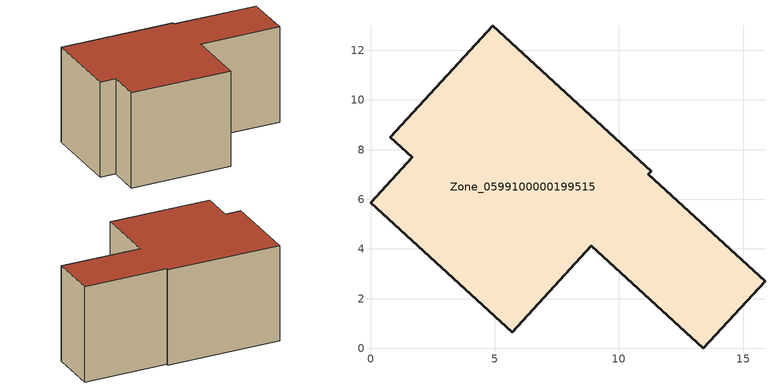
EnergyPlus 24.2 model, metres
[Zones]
Zone_0599100000199515
 floor ground (C_G): 0.79,8.5 4.92,12.99 11.3,7.13 11.19,7.01 15.88,2.71 13.39,0 8.89,4.13 5.7,0.65 0,5.87 1.68,7.69 z0
 wall outside (C_F): 4.92,12.99 0.79,8.5 1.68,7.69 0,5.87 5.7,0.65 8.89,4.13 13.39,0 15.88,2.71 11.19,7.01 11.3,7.13 4.92,12.99 z0:7.37
 roof outside (C_R): 15.88,2.71 11.19,7.01 11.3,7.13 4.92,12.99 0.79,8.5 1.68,7.69 0,5.87 5.7,0.65 8.89,4.13 13.39,0 z7.37
[BUILDING]
Pand.0599100000199515: North Axis=0; Terrain=City; Loads Convergence Tolerance Value=0.04; Temperature Convergence Tolerance Value=0.4; Solar Distribution=FullExterior; Maximum Number of Warmup Days=25; Minimum Number of Warmup Days=1
[Site:Location]
Rotterdam.The.Hague.AP_ZH_NLD Design_Conditions: Latitude=51.96; Longitude=4.45; Time Zone=1; Elevation=-4.5
[SITE:GROUNDTEMPERATURE:BUILDINGSURFACE]
18, 18, 18, 18, 18, 18, 18, 18, 18, 18, 18, 18
[MATERIAL] Thermal Absorptance=0.9; Solar Absorptance=0.7; Visible Absorptance=0.7
Name | Roughness | Thickness | Conductivity | Density | Specific Heat
G.TC.1975-1991 | MediumSmooth | 0.15 | 0.288461 | 540 | 1210
F.TC.1975-1991 | Rough | 0.3 | 0.230769 | 1920 | 840
R.TC.1975-1991 | MediumRough | 0.2 | 0.153846 | 1500 | 1000
[CONSTRUCTION]
C_G: G.TC.1975-1991
C_F: F.TC.1975-1991
C_R: R.TC.1975-1991
[ZONE]
Zone_0599100000199515: Type=1; Multiplier=1; Ceiling Height=Autocalculate; Volume=Autocalculate; Floor Area=autocalculate; Part of Total Floor Area=Yes
[ZONEINFILTRATION:DESIGNFLOWRATE]
Infil_Zone_0599100000199515: Zone or ZoneList or Space or SpaceList=Zone_0599100000199515; Schedule=AlwaysOn; Design Flow Rate Calculation Method=Flow/Area; Flow Rate per Floor Area=0.003; Constant Term Coefficient=1; Temperature Term Coefficient=0; Velocity Term Coefficient=0; Velocity Squared Term Coefficient=0
[HVACTEMPLATE:ZONE:IDEALLOADSAIRSYSTEM]
Zone_0599100000199515: Maximum Heating Supply Air Temperature=50; Minimum Cooling Supply Air Temperature=13; Maximum Heating Supply Air Humidity Ratio=0.0156; Minimum Cooling Supply Air Humidity Ratio=0.0077; Heating Limit=NoLimit; Cooling Limit=NoLimit; Dehumidification Control Type=ConstantSensibleHeatRatio; Cooling Sensible Heat Ratio=0.7; Dehumidification Setpoint=60; Humidification Control Type=None; Humidification Setpoint=30; Outdoor Air Method=None; Outdoor Air Flow Rate per Person=0.00944; Outdoor Air Flow Rate per Zone Floor Area=0; Outdoor Air Flow Rate per Zone=0; Demand Controlled Ventilation Type=None; Outdoor Air Economizer Type=NoEconomizer; Heat Recovery Type=None; Sensible Heat Recovery Effectiveness=0.7; Latent Heat Recovery Effectiveness=0.65
[ZONECONTROL:THERMOSTAT]
ThermostatControl_Zone_0599100000199515: Zone or ZoneList=Zone_0599100000199515; Control Type Schedule=DualSetpointControlType; Control 1=Thermostat_Zone_0599100000199515; Temperature Difference Between Cutout And Setpoint=0
[THERMOSTATSETPOINT:DUALSETPOINT]
Thermostat_Zone_0599100000199515: Heating Setpoint Temperature Schedule=HeatingSetpoint_Zone_0599100000199515; Cooling Setpoint Temperature Schedule=CoolingSetpoint_Zone_0599100000199515
[SCHEDULE:COMPACT]
HeatingSetpoint_Zone_0599100000199515: Through: 12/31, For: AllDays, Until: 24:00, 21
CoolingSetpoint_Zone_0599100000199515: Through: 12/31, For: AllDays, Until: 24:00, 24
DualSetpointControlType: Through: 12/31, For: AllDays, Until: 24:00, 4
AlwaysOn: Through: 12/31, For: AllDays, Until: 24:00, 1
